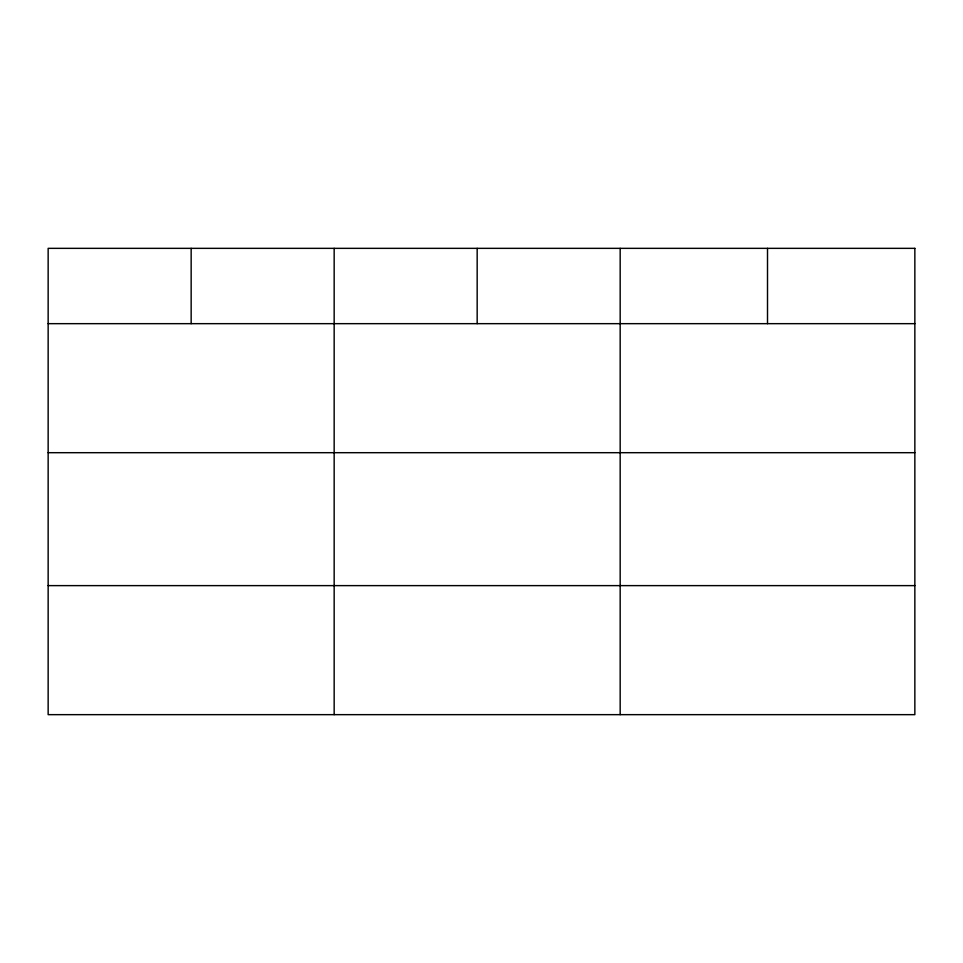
<?xml version="1.0" encoding="UTF-8"?>
<svg xmlns="http://www.w3.org/2000/svg" width="963" height="963" viewBox="0 0 963 963"><rect width="100%" height="100%" fill="white"/><g stroke="black" fill="none" stroke-linecap="round" stroke-linejoin="round"><path stroke-width="1.44" d="M48.15 323.664L914.85 323.664M48.15 452.694L914.85 452.694M48.15 585.624L914.85 585.624M767.511 248.346L767.511 323.664M620.172 248.346L620.172 714.654M477.166 248.346L477.166 323.664M334.161 248.346L334.161 714.654M191.156 248.346L191.156 323.664M914.85 248.346L48.15 248.346L48.15 714.654L914.85 714.654L914.85 248.346"/></g></svg>
